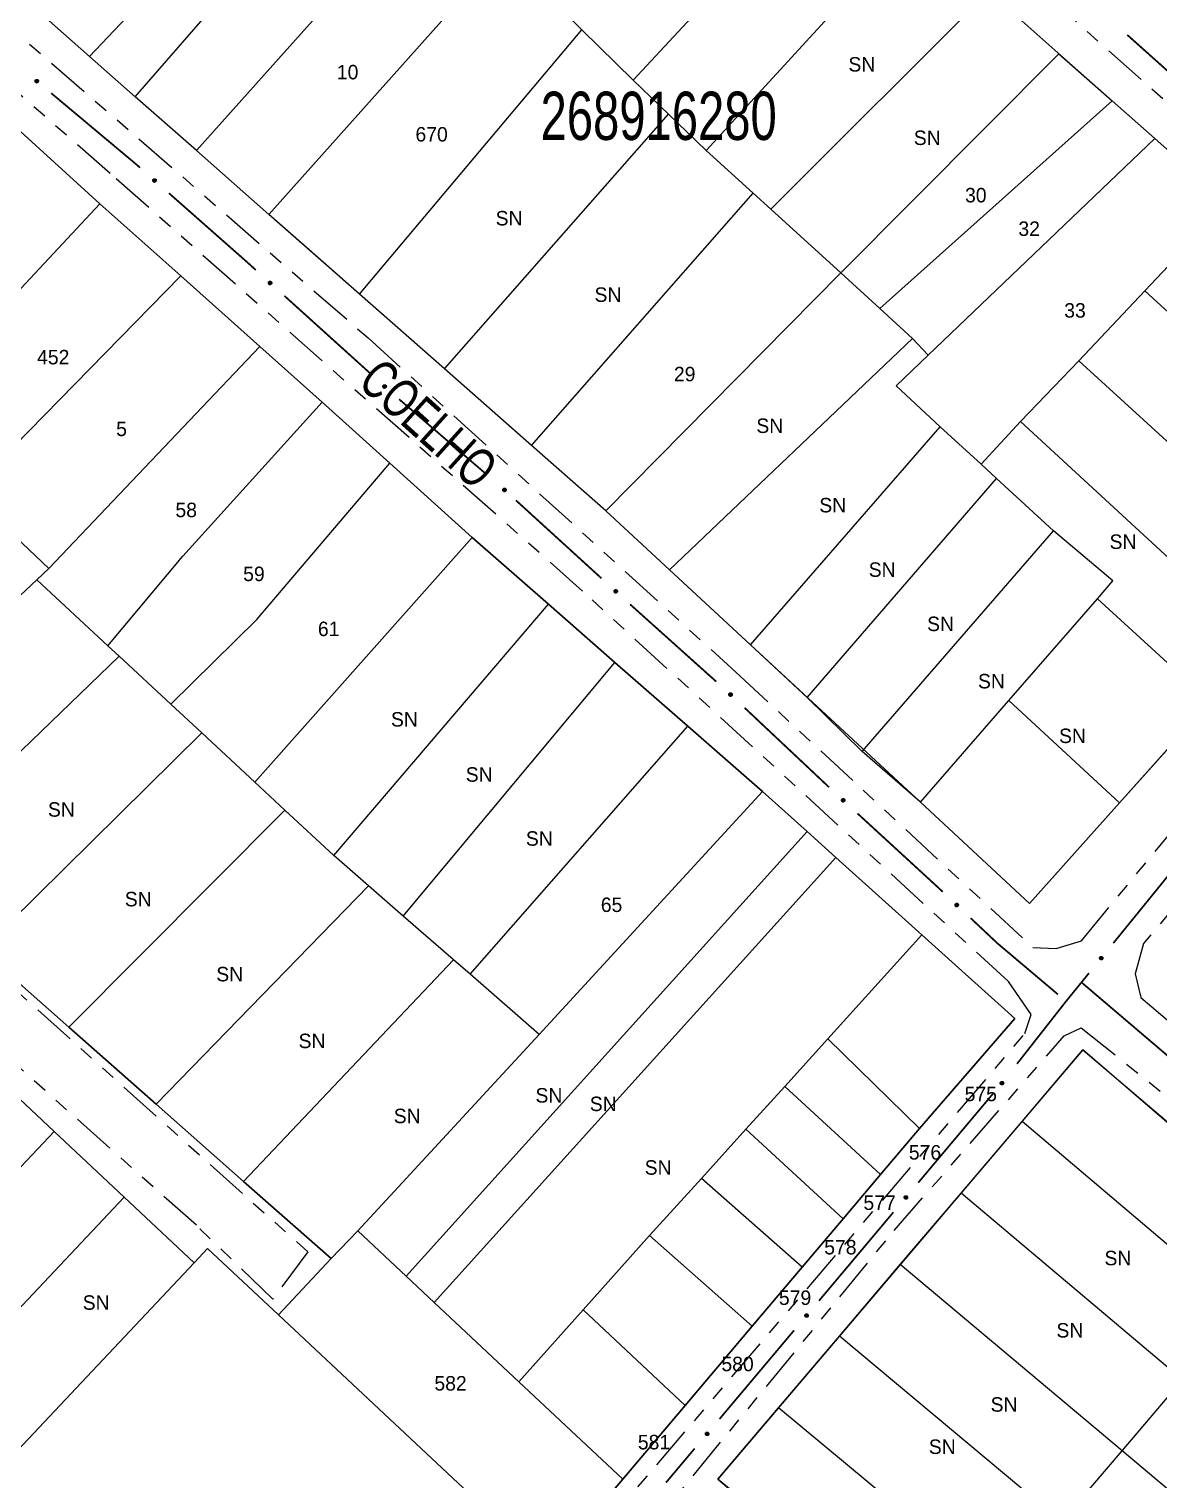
# Model space of a CAD drawing. Extents: x 209193 to 212081, y 4877574 to 4880493.
# Drawn here: x 210283.3 to 210400.4, y 4878393.2 to 4878543.6 of the extents above; entities that cross this region are included whole.
import ezdxf
from ezdxf.enums import TextEntityAlignment as Align

# ---------------------------------------------------------------- set-up
doc = ezdxf.new("R2010")
doc.units = 0
doc.header["$LTSCALE"] = 1.5
doc.header["$MEASUREMENT"] = 0
doc.linetypes.add('TRACO_25', pattern=[8, 3, -1, 1, -1, 1, -1])
for name, color, linetype in [('CD_MALHA_LOTES', 7, 'CONTINUOUS'), ('CD_TXT_QUADRA', 255, 'CONTINUOUS'), ('RU-QUADRA', 210, 'CONTINUOUS'), ('SV-EIXO-RUA-N-PAV', 6, 'CONTINUOUS'), ('SV-RUA-NAO-PAV', 7, 'CONTINUOUS'), ('SV-TXT-RUA-N-PAV', 7, 'CONTINUOUS'), ('Th_NmrPort', 1, 'CONTINUOUS')]:
    doc.layers.add(name, color=color, linetype=linetype)
doc.styles.add('ARIAL', font='ARIAL.SHX')

msp = doc.modelspace()

# ---------------------------------------------------------------- linework, layer by layer
at = {"layer": 'CD_MALHA_LOTES', "linetype": 'Continuous', "flags": 128}
for points in [[(210289.540264, 4878540.728047), (210315.515545, 4878568.133145)], [(210294.301455, 4878536.538922), (210318.902788, 4878564.8015)], [(210345.90212, 4878538.245339), (210367.261545, 4878561.268093)], [(210300.633826, 4878530.967395), (210325.269643, 4878558.539151)], [(210353.446172, 4878530.970516), (210374.9389, 4878554.421448)], [(210308.141341, 4878524.361922), (210332.390588, 4878551.535091)], [(210360.158381, 4878524.880475), (210382.72791, 4878547.47523)], [(210382.72791, 4878547.47523), (210389.888744, 4878541.089218)], [(210340.582464, 4878543.477678), (210338.736612, 4878545.293231)], [(210289.540264, 4878540.728047), (210285.06, 4878544.67)], [(210317.544661, 4878516.088426), (210340.582464, 4878543.477678)], [(210345.90212, 4878538.245339), (210340.582464, 4878543.477678)], [(210367.408989, 4878518.301942), (210390.000393, 4878540.990394)], [(210390.000393, 4878540.990394), (210395.498023, 4878536.124263)], [(210294.301455, 4878536.538922), (210289.540264, 4878540.728047)], [(210349.552893, 4878534.724853), (210345.90212, 4878538.245339)], [(210300.633826, 4878530.967395), (210294.301455, 4878536.538922)], [(210371.446231, 4878514.606714), (210395.498023, 4878536.124263)], [(210395.498023, 4878536.124263), (210399.919764, 4878532.211033)], [(210326.351907, 4878508.339385), (210349.552893, 4878534.724853)], [(210353.446172, 4878530.970516), (210349.552893, 4878534.724853)], [(210282.396036, 4878532.947512), (210290.63, 4878525.46)], [(210376.443428, 4878509.761295), (210399.919764, 4878532.211033)], [(210399.919764, 4878532.211033), (210407.484004, 4878525.516698)], [(210308.141341, 4878524.361922), (210300.633826, 4878530.967395)], [(210358.320433, 4878526.54806), (210353.446172, 4878530.970516)], [(210335.361145, 4878500.412623), (210358.320433, 4878526.54806)], [(210360.158381, 4878524.880475), (210358.320433, 4878526.54806)], [(210269.410776, 4878502.774344), (210290.63, 4878525.46)], [(210290.63, 4878525.46), (210299.012824, 4878517.979885)], [(210317.544661, 4878516.088426), (210308.141341, 4878524.361922)], [(210367.408989, 4878518.301942), (210360.158381, 4878524.880475)], [(210398.910368, 4878516.442419), (210407.484004, 4878525.516698)], [(210343.07, 4878493.63), (210367.408989, 4878518.301942)], [(210371.446231, 4878514.606714), (210367.408989, 4878518.301942)], [(210277.014189, 4878495.560138), (210299.012824, 4878517.979885)], [(210299.012824, 4878517.979885), (210307.19969, 4878510.674628)], [(210326.351907, 4878508.339385), (210317.544661, 4878516.088426)], [(210392.043446, 4878509.174514), (210398.910368, 4878516.442419)], [(210423.549518, 4878493.860086), (210398.910368, 4878516.442419)], [(210374.824294, 4878511.514823), (210371.446231, 4878514.606714)], [(210349.651717, 4878487.531262), (210374.824294, 4878511.514823)], [(210376.443428, 4878509.761295), (210374.824294, 4878511.514823)], [(210285.33, 4878487.67), (210307.19969, 4878510.674628)], [(210307.19969, 4878510.674628), (210313.66, 4878504.91)], [(210373.12771, 4878506.59057), (210376.443428, 4878509.761295)], [(210335.361145, 4878500.412623), (210326.351907, 4878508.339385)], [(210386.001807, 4878502.892384), (210392.043446, 4878509.174514)], [(210405.094413, 4878497.294778), (210392.043446, 4878509.174514)], [(210377.705726, 4878502.360111), (210373.12771, 4878506.59057)], [(210291.445756, 4878479.655802), (210299.24, 4878488.95), (210313.66, 4878504.91)], [(210313.66, 4878504.91), (210320.689864, 4878498.566858)], [(210358.047611, 4878479.751475), (210377.705726, 4878502.360111)], [(210381.937581, 4878498.478534), (210377.705726, 4878502.360111)], [(210381.937581, 4878498.478534), (210386.001807, 4878502.892384)], [(210411.07894, 4878479.801626), (210386.001807, 4878502.892384)], [(210343.07, 4878493.63), (210335.361145, 4878500.412623)], [(210297.969488, 4878473.618792), (210306.9, 4878482.39), (210320.689864, 4878498.566858)], [(210320.689864, 4878498.566858), (210329.22, 4878490.87)], [(210383.516588, 4878496.990402), (210381.937581, 4878498.478534)], [(210363.912802, 4878474.316684), (210383.516588, 4878496.990402)], [(210389.427401, 4878491.581988), (210383.516588, 4878496.990402)], [(210285.33, 4878487.67), (210277.014189, 4878495.560138)], [(210349.651717, 4878487.531262), (210343.07, 4878493.63)], [(210369.60797, 4878468.698405), (210389.427401, 4878491.581988)], [(210395.594403, 4878486.376616), (210389.427401, 4878491.581988)], [(210306.694978, 4878465.523685), (210329.22, 4878490.87)], [(210329.22, 4878490.87), (210337.113687, 4878483.965648)], [(210284.085118, 4878486.500069), (210285.33, 4878487.67)], [(210358.047611, 4878479.751475), (210349.651717, 4878487.531262)], [(210260.25, 4878464.1), (210284.085118, 4878486.500069)], [(210291.445756, 4878479.655802), (210284.085118, 4878486.500069)], [(210393.977888, 4878484.518791), (210395.594403, 4878486.376616)], [(210314.88, 4878457.93), (210337.113687, 4878483.965648)], [(210337.113687, 4878483.965648), (210343.99124, 4878477.950076)], [(210384.816861, 4878473.990215), (210393.977888, 4878484.518791)], [(210393.977888, 4878484.518791), (210405.658905, 4878473.872966)], [(210292.625255, 4878478.576925), (210291.445756, 4878479.655802)], [(210363.912802, 4878474.316684), (210358.047611, 4878479.751475)], [(210269.30475, 4878456.115015), (210292.625255, 4878478.576925)], [(210297.969488, 4878473.618792), (210292.625255, 4878478.576925)], [(210322.069195, 4878451.670256), (210343.99124, 4878477.950076)], [(210343.99124, 4878477.950076), (210351.559284, 4878471.330553)], [(210301.18998, 4878470.630968), (210297.969488, 4878473.618792)], [(210369.60797, 4878468.698405), (210363.912802, 4878474.316684)], [(210375.643184, 4878463.4471), (210384.816861, 4878473.990215)], [(210396.285469, 4878463.400274), (210384.816861, 4878473.990215)], [(210405.658905, 4878473.872966), (210396.285469, 4878463.400274)], [(210301.18998, 4878470.630968), (210278.359501, 4878448.130029)], [(210306.694978, 4878465.523685), (210301.18998, 4878470.630968)], [(210328.987129, 4878445.646703), (210351.559284, 4878471.330553)], [(210351.559284, 4878471.330553), (210359.3, 4878464.56)], [(210375.643184, 4878463.4471), (210369.60797, 4878468.698405)], [(210309.807674, 4878462.63587), (210306.694978, 4878465.523685)], [(210359.3, 4878464.56), (210336.152406, 4878439.407786)], [(210359.3, 4878464.56), (210363.930039, 4878460.426536)], [(210287.414251, 4878440.145044), (210309.807674, 4878462.63587)], [(210314.88, 4878457.93), (210309.807674, 4878462.63587)], [(210386.95, 4878452.97), (210375.643184, 4878463.4471)], [(210396.285469, 4878463.400274), (210386.95, 4878452.97)], [(210322.359094, 4878414.356822), (210363.930039, 4878460.426536)], [(210363.930039, 4878460.426536), (210366.899511, 4878457.746566)], [(210318.478375, 4878454.796839), (210314.88, 4878457.93)], [(210325.278203, 4878411.623075), (210366.899511, 4878457.746566)], [(210366.899511, 4878457.746566), (210375.807925, 4878449.706657)], [(210296.469001, 4878432.160058), (210318.478375, 4878454.796839)], [(210322.069195, 4878451.670256), (210318.478375, 4878454.796839)], [(210327.276512, 4878447.136165), (210322.069195, 4878451.670256)], [(210366.042652, 4878438.928807), (210375.807925, 4878449.706657)], [(210375.807925, 4878449.706657), (210385.44, 4878441.04)], [(210278.359501, 4878448.130029), (210287.414251, 4878440.145044)], [(210305.523751, 4878424.175073), (210327.276512, 4878447.136165)], [(210328.987129, 4878445.646703), (210327.276512, 4878447.136165)], [(210336.152406, 4878439.407786), (210328.987129, 4878445.646703)], [(210296.469001, 4878432.160058), (210287.414251, 4878440.145044)], [(210385.44, 4878441.04), (210375.54, 4878429.66)], [(210317.345509, 4878419.052044), (210336.152406, 4878439.407786)], [(210361.598245, 4878434.023551), (210366.042652, 4878438.928807)], [(210375.54, 4878429.66), (210366.042652, 4878438.928807)], [(210386.178068, 4878430.377859), (210392.485539, 4878437.791174)], [(210392.485539, 4878437.791174), (210415.334358, 4878418.350715)], [(210278.643134, 4878436.146748), (210285.894701, 4878429.350123)], [(210357.569754, 4878429.57734), (210361.598245, 4878434.023551)], [(210371.501177, 4878424.886344), (210361.598245, 4878434.023551)], [(210305.523751, 4878424.175073), (210296.469001, 4878432.160058)], [(210352.960686, 4878424.49035), (210357.569754, 4878429.57734)], [(210367.629216, 4878420.309911), (210357.569754, 4878429.57734)], [(210375.54, 4878429.66), (210371.501177, 4878424.886344)], [(210379.870597, 4878422.964544), (210386.178068, 4878430.377859)], [(210409.070394, 4878410.989971), (210386.178068, 4878430.377859)], [(210265.290055, 4878407.532931), (210285.894701, 4878429.350123)], [(210285.894701, 4878429.350123), (210293.146268, 4878422.553497)], [(210314.578502, 4878416.190088), (210305.523751, 4878424.175073)], [(210347.58966, 4878418.562394), (210352.960686, 4878424.49035)], [(210363.384848, 4878415.293313), (210352.960686, 4878424.49035)], [(210371.501177, 4878424.886344), (210367.629216, 4878420.309911)], [(210272.553407, 4878400.730575), (210293.146268, 4878422.553497)], [(210293.146268, 4878422.553497), (210300.397835, 4878415.756871)], [(210373.563126, 4878415.551228), (210379.870597, 4878422.964544)], [(210402.80643, 4878403.629228), (210379.870597, 4878422.964544)], [(210314.578502, 4878416.190088), (210317.345509, 4878419.052044)], [(210322.359094, 4878414.356822), (210317.345509, 4878419.052044)], [(210367.629216, 4878420.309911), (210363.384848, 4878415.293313)], [(210340.704848, 4878410.871728), (210347.58966, 4878418.562394)], [(210358.218722, 4878409.187251), (210347.58966, 4878418.562394)], [(210300.397835, 4878415.756871), (210301.783711, 4878417.226739)], [(210301.783711, 4878417.226739), (210309.139873, 4878410.33707)], [(210309.139873, 4878410.33707), (210314.578502, 4878416.190088)], [(210279.816759, 4878393.928219), (210300.397835, 4878415.756871)], [(210363.384848, 4878415.293313), (210358.218722, 4878409.187251)], [(210367.255656, 4878408.137913), (210373.563126, 4878415.551228)], [(210396.542466, 4878396.268484), (210373.563126, 4878415.551228)], [(210325.278203, 4878411.623075), (210322.359094, 4878414.356822)], [(210334.035532, 4878403.421835), (210325.278203, 4878411.623075)], [(210337.037373, 4878384.208696), (210309.139873, 4878410.33707)], [(210334.035532, 4878403.421835), (210340.704848, 4878410.871728)], [(210351.257363, 4878400.959328), (210340.704848, 4878410.871728)], [(210358.218722, 4878409.187251), (210351.257363, 4878400.959328)], [(210360.948185, 4878400.724598), (210367.255656, 4878408.137913)], [(210390.278502, 4878388.907741), (210367.255656, 4878408.137913)], [(210344.80652, 4878393.334804), (210334.035532, 4878403.421835)], [(210396.542466, 4878396.268484), (210402.80643, 4878403.629228)], [(210351.257363, 4878400.959328), (210344.80652, 4878393.334804)], [(210354.640714, 4878393.311282), (210360.948185, 4878400.724598)], [(210384.014538, 4878381.546997), (210360.948185, 4878400.724598)], [(210390.278502, 4878388.907741), (210396.542466, 4878396.268484)], [(210404.192455, 4878389.82795), (210396.542466, 4878396.268484)], [(210344.80652, 4878393.334804), (210337.037373, 4878384.208696)], [(210377.750574, 4878374.186254), (210354.640714, 4878393.311282)]]:
    msp.add_lwpolyline(points, dxfattribs=at)
at = {"layer": 'CD_MALHA_LOTES', "linetype": 'Continuous'}
msp.add_lwpolyline([(210389.888744, 4878541.089218), (210390.000393, 4878540.990394)], dxfattribs=at)
at = {"layer": 'RU-QUADRA', "linetype": 'Continuous'}
for points in [[(210382.72791, 4878547.47523), (210389.888744, 4878541.089218)], [(210289.540264, 4878540.728047), (210285.06, 4878544.67)], [(210389.888744, 4878541.089218), (210395.498023, 4878536.124263)], [(210294.301455, 4878536.538922), (210289.540264, 4878540.728047)], [(210300.633826, 4878530.967395), (210294.301455, 4878536.538922)], [(210395.498023, 4878536.124263), (210399.919764, 4878532.211033)], [(210399.919764, 4878532.211033), (210407.484004, 4878525.516698)], [(210308.141341, 4878524.361922), (210300.633826, 4878530.967395)], [(210317.544661, 4878516.088426), (210312.314573, 4878520.69011)], [(210326.351907, 4878508.339385), (210317.544661, 4878516.088426)], [(210335.361145, 4878500.412623), (210326.351907, 4878508.339385)], [(210343.07, 4878493.63), (210335.361145, 4878500.412623)], [(210349.651717, 4878487.531262), (210343.07, 4878493.63)], [(210358.047611, 4878479.751475), (210349.651717, 4878487.531262)], [(210359.831176, 4878478.098792), (210358.047611, 4878479.751475)], [(210375.643184, 4878463.4471), (210359.831176, 4878478.098792)], [(210402.078784, 4878469.872991), (210396.285469, 4878463.400274)], [(210386.95, 4878452.97), (210375.643184, 4878463.4471)], [(210396.285469, 4878463.400274), (210386.95, 4878452.97)], [(210354.640714, 4878393.311282), (210441.278558, 4878319.201545), (210448.987302, 4878312.213038), (210456.382871, 4878305.508445), (210463.632749, 4878298.935932), (210470.306012, 4878293.191311), (210477.644579, 4878286.873968), (210497.254957, 4878309.699741), (210516.352127, 4878331.928159), (210508.340631, 4878338.740655), (210500.51527, 4878345.394874), (210492.325625, 4878352.358858), (210485.998152, 4878357.739363), (210478.816552, 4878363.846165), (210470.529709, 4878370.8928), (210462.364295, 4878377.83618), (210454.360062, 4878384.633436), (210446.217933, 4878391.519442), (210392.485539, 4878437.791174), (210354.640714, 4878393.311282)]]:
    msp.add_lwpolyline(points, dxfattribs=at)
at = {"layer": 'RU-QUADRA', "linetype": 'Continuous', "flags": 128}
for points in [[(210337.037373, 4878384.208696), (210344.80652, 4878393.334804), (210351.257363, 4878400.959328), (210358.218722, 4878409.187251), (210363.384848, 4878415.293313), (210367.629216, 4878420.309911), (210371.501177, 4878424.886344), (210375.54, 4878429.66), (210385.44, 4878441.04), (210375.807925, 4878449.706657), (210366.899511, 4878457.746566), (210363.930039, 4878460.426536), (210359.3, 4878464.56), (210351.559284, 4878471.330553), (210343.99124, 4878477.950076), (210337.113687, 4878483.965648), (210329.22, 4878490.87), (210320.689864, 4878498.566858), (210313.66, 4878504.91), (210307.19969, 4878510.674628), (210299.012824, 4878517.979885), (210290.63, 4878525.46), (210282.396036, 4878532.947512)], [(210312.314573, 4878520.69011), (210308.141341, 4878524.361922)], [(210278.359501, 4878448.130029), (210287.414251, 4878440.145044), (210296.469001, 4878432.160058), (210305.523751, 4878424.175073), (210314.578502, 4878416.190088), (210309.139873, 4878410.33707), (210301.783711, 4878417.226739), (210300.397835, 4878415.756871), (210293.146268, 4878422.553497), (210285.894701, 4878429.350123), (210278.643134, 4878436.146748)]]:
    msp.add_lwpolyline(points, dxfattribs=at)
at = {"layer": 'SV-EIXO-RUA-N-PAV', "const_width": 0.18}
for points in [[(210397.073906, 4878542.955466), (210406.020077, 4878534.95759)], [(210285.598325, 4878536.907703), (210294.034028, 4878529.848036)], [(210294.034028, 4878529.848036), (210294.409703, 4878529.533642)], [(210294.409703, 4878529.533642), (210294.792251, 4878529.19617)], [(210297.791882, 4878526.55), (210305.290957, 4878519.934573)], [(210305.290957, 4878519.934573), (210305.893768, 4878519.402794)], [(210305.893768, 4878519.402794), (210306.781368, 4878518.600953)], [(210309.749548, 4878515.919553), (210318.654089, 4878507.875354)], [(210321.634946, 4878505.208332), (210330.73174, 4878497.382201)], [(210333.733547, 4878494.739103), (210342.601017, 4878486.654056)], [(210345.56104, 4878483.963685), (210354.494295, 4878475.951384)], [(210357.432646, 4878473.237717), (210366.174445, 4878465.016953)], [(210369.115331, 4878462.305706), (210377.218284, 4878454.866476)], [(210403.203336, 4878458.171233), (210395.635052, 4878448.858818)], [(210377.218284, 4878454.866476), (210377.394876, 4878454.70435)], [(210377.394876, 4878454.70435), (210377.948506, 4878454.183286)], [(210380.861306, 4878451.441827), (210383.045906, 4878449.385733)], [(210383.045906, 4878449.385733), (210383.612363, 4878448.852597)], [(210383.612363, 4878448.852597), (210389.895343, 4878443.549079)], [(210393.112291, 4878445.754679), (210391.22022, 4878443.426576)], [(210392.333081, 4878444.795899), (210401.470029, 4878437.016684)], [(210391.22022, 4878443.426576), (210390.740197, 4878442.835931)], [(210390.740197, 4878442.835931), (210385.654437, 4878436.354079)], [(210383.147007, 4878433.238214), (210375.427206, 4878424.051013)], [(210372.853939, 4878420.988612), (210368.350721, 4878415.629411)], [(210368.322663, 4878415.59602), (210365.131425, 4878411.803692)], [(210368.350721, 4878415.629411), (210368.322663, 4878415.59602)], [(210362.555968, 4878408.743132), (210354.829599, 4878399.561454)], [(210352.254143, 4878396.500894), (210349.678686, 4878393.440335)], [(210349.678686, 4878393.440335), (210349.293826, 4878392.982984)]]:
    msp.add_lwpolyline(points, dxfattribs=at)
at = {"layer": 'SV-EIXO-RUA-N-PAV'}
for points in [[(210284.05645, 4878538.341609), (210284.105101, 4878538.346625), (210284.147939, 4878538.340988), (210284.182315, 4878538.326002), (210284.209239, 4878538.304839), (210284.234346, 4878538.280085), (210284.254152, 4878538.249544), (210284.268626, 4878538.210778), (210284.274001, 4878538.16201), (210284.265341, 4878538.118506), (210284.252453, 4878538.084018), (210284.232002, 4878538.054672), (210284.207546, 4878538.030685), (210284.175142, 4878538.011161), (210284.135712, 4878537.996876), (210284.086543, 4878537.992659), (210284.044584, 4878537.998474), (210284.011714, 4878538.013841), (210283.982342, 4878538.034588), (210283.957014, 4878538.060167), (210283.937744, 4878538.090259), (210283.923433, 4878538.129984), (210283.919914, 4878538.178569), (210283.925235, 4878538.220485), (210283.940138, 4878538.253561), (210283.961214, 4878538.282018), (210283.985736, 4878538.307502), (210284.015607, 4878538.328689), (210284.05645, 4878538.341609)], [(210296.257142, 4878528.050686), (210296.305907, 4878528.054433), (210296.348584, 4878528.047682), (210296.382558, 4878528.031806), (210296.408922, 4878528.009949), (210296.433375, 4878527.98455), (210296.45238, 4878527.953504), (210296.465839, 4878527.914373), (210296.469942, 4878527.865482), (210296.460152, 4878527.822218), (210296.44637, 4878527.788077), (210296.425161, 4878527.759274), (210296.40009, 4878527.735933), (210296.367188, 4878527.717259), (210296.327399, 4878527.704006), (210296.278138, 4878527.701071), (210296.236344, 4878527.707976), (210296.203885, 4878527.724195), (210296.175064, 4878527.7457), (210296.15041, 4878527.771929), (210296.131931, 4878527.802513), (210296.118659, 4878527.842597), (210296.116406, 4878527.891257), (210296.122818, 4878527.93302), (210296.138576, 4878527.965698), (210296.160387, 4878527.993596), (210296.185564, 4878528.018432), (210296.215977, 4878528.038835), (210296.257142, 4878528.050686)], [(210308.232633, 4878517.438254), (210308.281438, 4878517.441425), (210308.324033, 4878517.434171), (210308.357817, 4878517.417895), (210308.383921, 4878517.395728), (210308.408073, 4878517.370043), (210308.426709, 4878517.338774), (210308.439706, 4878517.299487), (210308.443231, 4878517.250551), (210308.432931, 4878517.207406), (210308.418747, 4878517.17343), (210308.3972, 4878517.144879), (210308.371854, 4878517.121835), (210308.338734, 4878517.103551), (210308.298792, 4878517.090769), (210308.249499, 4878517.088415), (210308.207789, 4878517.095814), (210308.175525, 4878517.112415), (210308.146959, 4878517.134258), (210308.122617, 4878517.160777), (210308.1045, 4878517.191576), (210308.091703, 4878517.231815), (210308.090024, 4878517.280498), (210308.096928, 4878517.322182), (210308.113072, 4878517.354671), (210308.13521, 4878517.38231), (210308.160678, 4878517.406847), (210308.19133, 4878517.42689), (210308.232633, 4878517.438254)], [(210320.105355, 4878506.712655), (210320.15416, 4878506.715826), (210320.196755, 4878506.708572), (210320.230539, 4878506.692296), (210320.256643, 4878506.670129), (210320.280795, 4878506.644443), (210320.299431, 4878506.613175), (210320.312428, 4878506.573888), (210320.315953, 4878506.524952), (210320.305653, 4878506.481806), (210320.291469, 4878506.447831), (210320.269922, 4878506.41928), (210320.244576, 4878506.396236), (210320.211456, 4878506.377952), (210320.171514, 4878506.36517), (210320.122221, 4878506.362816), (210320.080511, 4878506.370215), (210320.048247, 4878506.386815), (210320.019681, 4878506.408659), (210319.995339, 4878506.435178), (210319.977222, 4878506.465977), (210319.964424, 4878506.506216), (210319.962746, 4878506.554899), (210319.96965, 4878506.596583), (210319.985794, 4878506.629072), (210320.007932, 4878506.656711), (210320.0334, 4878506.681248), (210320.064052, 4878506.701291), (210320.105355, 4878506.712655)], [(210332.523811, 4878495.991065), (210332.572631, 4878495.994012), (210332.615192, 4878495.986562), (210332.648901, 4878495.970131), (210332.674903, 4878495.947844), (210332.698936, 4878495.922047), (210332.717428, 4878495.890693), (210332.730244, 4878495.851347), (210332.733544, 4878495.802396), (210332.723047, 4878495.759298), (210332.708706, 4878495.725388), (210332.687028, 4878495.696937), (210332.661577, 4878495.674009), (210332.628373, 4878495.655878), (210332.588373, 4878495.643279), (210332.539069, 4878495.641152), (210332.497394, 4878495.648742), (210332.465206, 4878495.665491), (210332.436741, 4878495.687466), (210332.412521, 4878495.714096), (210332.394546, 4878495.744979), (210332.381934, 4878495.785275), (210332.380479, 4878495.833966), (210332.387575, 4878495.875618), (210332.403867, 4878495.908033), (210332.426133, 4878495.935569), (210332.451713, 4878495.959989), (210332.482457, 4878495.97989), (210332.523811, 4878495.991065)], [(210344.046923, 4878485.484699), (210344.095742, 4878485.487645), (210344.138303, 4878485.480195), (210344.172012, 4878485.463764), (210344.198014, 4878485.441478), (210344.222047, 4878485.415681), (210344.240539, 4878485.384327), (210344.253356, 4878485.344981), (210344.256655, 4878485.296029), (210344.246158, 4878485.252932), (210344.231817, 4878485.219022), (210344.210139, 4878485.19057), (210344.184688, 4878485.167643), (210344.151484, 4878485.149511), (210344.111484, 4878485.136913), (210344.062181, 4878485.134786), (210344.020505, 4878485.142376), (210343.988318, 4878485.159125), (210343.959853, 4878485.1811), (210343.935632, 4878485.20773), (210343.917657, 4878485.238612), (210343.905045, 4878485.278909), (210343.90359, 4878485.327599), (210343.910686, 4878485.369252), (210343.926979, 4878485.401666), (210343.949244, 4878485.429203), (210343.974824, 4878485.453623), (210344.005568, 4878485.473524), (210344.046923, 4878485.484699)], [(210355.946423, 4878474.786467), (210355.995283, 4878474.788661), (210356.037723, 4878474.780556), (210356.071175, 4878474.763607), (210356.096831, 4878474.740922), (210356.120463, 4878474.714758), (210356.13847, 4878474.683123), (210356.150678, 4878474.643584), (210356.153223, 4878474.594587), (210356.142063, 4878474.551657), (210356.127201, 4878474.517972), (210356.105087, 4878474.489858), (210356.079286, 4878474.467326), (210356.045806, 4878474.449708), (210356.005616, 4878474.437727), (210355.956286, 4878474.436361), (210355.914733, 4878474.444592), (210355.882807, 4878474.461835), (210355.854684, 4878474.484246), (210355.830877, 4878474.511246), (210355.81338, 4878474.542402), (210355.801391, 4878474.582889), (210355.800687, 4878474.631596), (210355.808424, 4878474.673134), (210355.825214, 4878474.705293), (210355.847901, 4878474.732484), (210355.873855, 4878474.756506), (210355.904902, 4878474.775931), (210355.946423, 4878474.786467)], [(210367.610674, 4878463.836553), (210367.659503, 4878463.839332), (210367.702038, 4878463.831735), (210367.73569, 4878463.815188), (210367.761615, 4878463.792812), (210367.78556, 4878463.766933), (210367.803944, 4878463.735515), (210367.816625, 4878463.696125), (210367.819756, 4878463.647163), (210367.80911, 4878463.604101), (210367.794653, 4878463.570241), (210367.772877, 4878463.541864), (210367.747347, 4878463.519025), (210367.714081, 4878463.501007), (210367.674037, 4878463.488547), (210367.624727, 4878463.48659), (210367.583078, 4878463.494323), (210367.550948, 4878463.511183), (210367.522559, 4878463.533255), (210367.498431, 4878463.559969), (210367.480562, 4878463.590913), (210367.468088, 4878463.631253), (210367.466802, 4878463.679948), (210367.474041, 4878463.721576), (210367.490445, 4878463.753934), (210367.512805, 4878463.781394), (210367.538469, 4878463.805725), (210367.569281, 4878463.825521), (210367.610674, 4878463.836553)], [(210379.375723, 4878452.991191), (210379.424583, 4878452.993365), (210379.46702, 4878452.985242), (210379.500465, 4878452.968279), (210379.526111, 4878452.945584), (210379.549733, 4878452.91941), (210379.567727, 4878452.887767), (210379.579919, 4878452.848224), (210379.582443, 4878452.799226), (210379.571265, 4878452.7563), (210379.55639, 4878452.722621), (210379.534264, 4878452.694516), (210379.508453, 4878452.671995), (210379.474966, 4878452.654391), (210379.434772, 4878452.642427), (210379.385441, 4878452.64108), (210379.343891, 4878452.649329), (210379.311972, 4878452.666585), (210379.283859, 4878452.689008), (210379.260063, 4878452.716018), (210379.242579, 4878452.747181), (210379.230606, 4878452.787673), (210379.229922, 4878452.83638), (210379.237676, 4878452.877915), (210379.25448, 4878452.910067), (210379.277178, 4878452.937248), (210379.303142, 4878452.96126), (210379.334197, 4878452.980672), (210379.375723, 4878452.991191)], [(210394.549716, 4878447.348823), (210394.555431, 4878447.30025), (210394.550411, 4878447.257335), (210394.535921, 4878447.222746), (210394.515147, 4878447.195521), (210394.490758, 4878447.170061), (210394.460505, 4878447.149817), (210394.42195, 4878447.134787), (210394.373265, 4878447.128712), (210394.329641, 4878447.136744), (210394.294971, 4878447.149135), (210394.265334, 4878447.169162), (210394.240998, 4878447.19327), (210394.221009, 4878447.22539), (210394.206159, 4878447.26461), (210394.201235, 4878447.313713), (210394.206445, 4878447.355752), (210394.221339, 4878447.38884), (210394.241661, 4878447.418507), (210394.266873, 4878447.444201), (210394.296684, 4878447.463901), (210394.3362, 4878447.478782), (210394.384729, 4878447.483), (210394.426717, 4878447.478282), (210394.460004, 4878447.463857), (210394.488762, 4878447.443192), (210394.514595, 4878447.41904), (210394.53621, 4878447.389476), (210394.549716, 4878447.348823)], [(210384.269848, 4878434.403373), (210384.274767, 4878434.354713), (210384.269044, 4878434.311886), (210384.25399, 4878434.27754), (210384.232773, 4878434.250658), (210384.207969, 4878434.225601), (210384.177389, 4878434.205855), (210384.138593, 4878434.191459), (210384.089815, 4878434.186182), (210384.046328, 4878434.194927), (210384.011866, 4878434.207885), (210383.982561, 4878434.228395), (210383.958623, 4878434.252898), (210383.939163, 4878434.285341), (210383.924957, 4878434.324799), (210383.920838, 4878434.373976), (210383.926737, 4878434.415924), (210383.94217, 4878434.448763), (210383.962976, 4878434.478093), (210383.988605, 4878434.503371), (210384.018735, 4878434.52258), (210384.058489, 4878434.536812), (210384.10708, 4878434.540235), (210384.148985, 4878434.534829), (210384.182032, 4878434.519861), (210384.210447, 4878434.498728), (210384.235881, 4878434.474156), (210384.25701, 4878434.444242), (210384.269848, 4878434.403373)], [(210374.317282, 4878422.558998), (210374.322201, 4878422.510337), (210374.316478, 4878422.46751), (210374.301424, 4878422.433164), (210374.280207, 4878422.406282), (210374.255404, 4878422.381225), (210374.224823, 4878422.36148), (210374.186028, 4878422.347083), (210374.137249, 4878422.341806), (210374.093762, 4878422.350552), (210374.0593, 4878422.363509), (210374.029995, 4878422.384019), (210374.006058, 4878422.408522), (210373.986598, 4878422.440966), (210373.972392, 4878422.480423), (210373.968273, 4878422.5296), (210373.974171, 4878422.571549), (210373.989605, 4878422.604387), (210374.01041, 4878422.633718), (210374.036039, 4878422.658995), (210374.066169, 4878422.678205), (210374.105923, 4878422.692436), (210374.154515, 4878422.695859), (210374.19642, 4878422.690454), (210374.229467, 4878422.675485), (210374.257882, 4878422.654352), (210374.283316, 4878422.62978), (210374.304444, 4878422.599866), (210374.317282, 4878422.558998)], [(210364.020434, 4878410.312471), (210364.025318, 4878410.263807), (210364.019565, 4878410.220984), (210364.004486, 4878410.186649), (210363.98325, 4878410.159782), (210363.958429, 4878410.134743), (210363.927834, 4878410.115019), (210363.889029, 4878410.10065), (210363.840246, 4878410.095408), (210363.796766, 4878410.104185), (210363.762313, 4878410.117167), (210363.733023, 4878410.137698), (210363.709102, 4878410.162218), (210363.689666, 4878410.194676), (210363.675488, 4878410.234144), (210363.671404, 4878410.283323), (210363.677332, 4878410.325267), (210363.692789, 4878410.358095), (210363.713616, 4878410.387411), (210363.739263, 4878410.41267), (210363.769407, 4878410.431858), (210363.809171, 4878410.446061), (210363.857765, 4878410.449449), (210363.899666, 4878410.444013), (210363.932702, 4878410.429022), (210363.961102, 4878410.407868), (210363.986519, 4878410.383278), (210364.007626, 4878410.353349), (210364.020434, 4878410.312471)], [(210353.718609, 4878398.070233), (210353.723493, 4878398.021569), (210353.717739, 4878397.978746), (210353.702661, 4878397.944411), (210353.681425, 4878397.917544), (210353.656603, 4878397.892505), (210353.626009, 4878397.872781), (210353.587203, 4878397.858412), (210353.538421, 4878397.85317), (210353.49494, 4878397.861947), (210353.460487, 4878397.874929), (210353.431197, 4878397.89546), (210353.407277, 4878397.91998), (210353.38784, 4878397.952438), (210353.373662, 4878397.991906), (210353.369578, 4878398.041086), (210353.375507, 4878398.083029), (210353.390964, 4878398.115857), (210353.41179, 4878398.145173), (210353.437437, 4878398.170432), (210353.467581, 4878398.18962), (210353.507345, 4878398.203823), (210353.555939, 4878398.207211), (210353.597841, 4878398.201775), (210353.630877, 4878398.186784), (210353.659277, 4878398.16563), (210353.684693, 4878398.14104), (210353.7058, 4878398.111111), (210353.718609, 4878398.070233)]]:
    msp.add_lwpolyline(points, close=True, dxfattribs=at)
for points in [[(210283.919914, 4878538.178569), (210284.175142, 4878538.011161)], [(210283.923433, 4878538.129984), (210284.135712, 4878537.996876)], [(210283.923596, 4878538.197366), (210284.187044, 4878538.023154)], [(210283.925235, 4878538.220485), (210284.207546, 4878538.030685)], [(210283.9256, 4878538.152985), (210284.152764, 4878538.00558)], [(210283.934854, 4878538.234206), (210284.217138, 4878538.044231)], [(210283.936339, 4878538.108412), (210284.10488, 4878537.99939)], [(210283.937744, 4878538.090259), (210284.086543, 4878537.992659)], [(210283.940138, 4878538.253561), (210284.232002, 4878538.054672)], [(210283.951115, 4878538.072915), (210284.060329, 4878537.999309)], [(210283.952391, 4878538.265792), (210284.239202, 4878538.068469)], [(210283.957014, 4878538.060167), (210284.044584, 4878537.998474)], [(210283.961214, 4878538.282018), (210284.252453, 4878538.084018)], [(210283.977083, 4878538.293169), (210284.256227, 4878538.105822)], [(210283.985736, 4878538.307502), (210284.265341, 4878538.118506)], [(210284.004208, 4878538.314951), (210284.266439, 4878538.143538)], [(210284.015607, 4878538.328689), (210284.274001, 4878538.16201)], [(210284.035519, 4878538.33323), (210284.267403, 4878538.187213)], [(210284.05645, 4878538.341609), (210284.268626, 4878538.210778)], [(210284.083061, 4878538.343264), (210284.255447, 4878538.234584)], [(210284.105101, 4878538.346625), (210284.254152, 4878538.249544)], [(210284.129535, 4878538.343517), (210284.236827, 4878538.26974)], [(210284.147939, 4878538.340988), (210284.234346, 4878538.280085)], [(210296.116406, 4878527.891257), (210296.367188, 4878527.717259)], [(210296.118659, 4878527.842597), (210296.327399, 4878527.704006)], [(210296.120577, 4878527.909952), (210296.379398, 4878527.728938)], [(210296.121424, 4878527.865534), (210296.344672, 4878527.712263)], [(210296.122818, 4878527.93302), (210296.40009, 4878527.735933)], [(210296.130999, 4878527.820696), (210296.296644, 4878527.707322)], [(210296.131931, 4878527.802513), (210296.278138, 4878527.701071)], [(210296.132791, 4878527.946486), (210296.410031, 4878527.749224)], [(210296.138576, 4878527.965698), (210296.425161, 4878527.759274)], [(210296.144845, 4878527.784826), (210296.252106, 4878527.708401)], [(210296.15041, 4878527.771929), (210296.236344, 4878527.707976)], [(210296.151145, 4878527.977605), (210296.432719, 4878527.77288)], [(210296.160387, 4878527.993596), (210296.44637, 4878527.788077)], [(210296.17654, 4878528.00433), (210296.45071, 4878527.809776)], [(210296.185564, 4878528.018432), (210296.460152, 4878527.822218)], [(210296.204224, 4878528.025398), (210296.461901, 4878527.847213)], [(210296.215977, 4878528.038835), (210296.469942, 4878527.865482)], [(210296.236001, 4878528.042856), (210296.464003, 4878527.890849)], [(210296.257142, 4878528.050686), (210296.465839, 4878527.914373)], [(210296.283788, 4878528.051648), (210296.453285, 4878527.938515)], [(210296.305907, 4878528.054433), (210296.45238, 4878527.953504)], [(210296.330252, 4878528.05069), (210296.435586, 4878527.974144)], [(210296.348584, 4878528.047682), (210296.433375, 4878527.98455)], [(210308.090024, 4878517.280498), (210308.338734, 4878517.103551)], [(210308.091703, 4878517.231815), (210308.298792, 4878517.090769)], [(210308.094415, 4878517.299142), (210308.351081, 4878517.115085)], [(210308.094738, 4878517.254717), (210308.316161, 4878517.098821)], [(210308.096928, 4878517.322182), (210308.371854, 4878517.121835)], [(210308.103783, 4878517.20977), (210308.268078, 4878517.094448)], [(210308.1045, 4878517.191576), (210308.249499, 4878517.088415)], [(210308.10706, 4878517.33553), (210308.381951, 4878517.135008)], [(210308.113072, 4878517.354671), (210308.3972, 4878517.144879)], [(210308.117205, 4878517.173739), (210308.223555, 4878517.096052)], [(210308.122617, 4878517.160777), (210308.207789, 4878517.095814)], [(210308.12578, 4878517.366429), (210308.404917, 4878517.158394)], [(210308.13521, 4878517.38231), (210308.418747, 4878517.17343)], [(210308.151489, 4878517.392853), (210308.423343, 4878517.195076)], [(210308.160678, 4878517.406847), (210308.432931, 4878517.207406)], [(210308.17942, 4878517.413593), (210308.434975, 4878517.232378)], [(210308.19133, 4878517.42689), (210308.443231, 4878517.250551)], [(210308.2114, 4878517.430674), (210308.437592, 4878517.275986)], [(210308.232633, 4878517.438254), (210308.439706, 4878517.299487)], [(210308.259288, 4878517.438901), (210308.427437, 4878517.323775)], [(210308.281438, 4878517.441425), (210308.426709, 4878517.338774)], [(210308.305737, 4878517.437395), (210308.410161, 4878517.35961)], [(210308.324033, 4878517.434171), (210308.408073, 4878517.370043)], [(210319.962746, 4878506.554899), (210320.211456, 4878506.377952)], [(210319.964424, 4878506.506216), (210320.171514, 4878506.36517)], [(210319.967137, 4878506.573543), (210320.223803, 4878506.389486)], [(210319.96746, 4878506.529118), (210320.188883, 4878506.373222)], [(210319.96965, 4878506.596583), (210320.244576, 4878506.396236)], [(210319.976504, 4878506.484171), (210320.1408, 4878506.368849)], [(210319.977222, 4878506.465977), (210320.122221, 4878506.362816)], [(210319.979782, 4878506.609931), (210320.254673, 4878506.409409)], [(210319.985794, 4878506.629072), (210320.269922, 4878506.41928)], [(210319.989927, 4878506.44814), (210320.096277, 4878506.370453)], [(210319.995339, 4878506.435178), (210320.080511, 4878506.370215)], [(210319.998501, 4878506.64083), (210320.277639, 4878506.432795)], [(210320.007932, 4878506.656711), (210320.291469, 4878506.447831)], [(210320.024211, 4878506.667254), (210320.296065, 4878506.469477)], [(210320.0334, 4878506.681248), (210320.305653, 4878506.481806)], [(210320.052141, 4878506.687994), (210320.307697, 4878506.506779)], [(210320.064052, 4878506.701291), (210320.315953, 4878506.524952)], [(210320.084122, 4878506.705075), (210320.310314, 4878506.550387)], [(210320.105355, 4878506.712655), (210320.312428, 4878506.573888)], [(210320.13201, 4878506.713302), (210320.300159, 4878506.598176)], [(210320.15416, 4878506.715826), (210320.299431, 4878506.613175)], [(210320.178459, 4878506.711796), (210320.282882, 4878506.634011)], [(210320.196755, 4878506.708572), (210320.280795, 4878506.644443)], [(210332.380479, 4878495.833966), (210332.628373, 4878495.655878)], [(210332.381934, 4878495.785275), (210332.588373, 4878495.643279)], [(210332.384956, 4878495.852589), (210332.640773, 4878495.667355)], [(210332.385074, 4878495.808164), (210332.605778, 4878495.651251)], [(210332.387575, 4878495.875618), (210332.661577, 4878495.674009)], [(210332.393912, 4878495.763175), (210332.557675, 4878495.647099)], [(210332.394546, 4878495.744979), (210332.539069, 4878495.641152)], [(210332.397767, 4878495.888919), (210332.671734, 4878495.687136)], [(210332.403867, 4878495.908033), (210332.687028, 4878495.696937)], [(210332.407169, 4878495.727083), (210332.513161, 4878495.648908)], [(210332.412521, 4878495.714096), (210332.497394, 4878495.648742)], [(210332.416629, 4878495.919732), (210332.694807, 4878495.710416)], [(210332.426133, 4878495.935569), (210332.708706, 4878495.725388)], [(210332.44246, 4878495.946037), (210332.713402, 4878495.747012)], [(210332.451713, 4878495.959989), (210332.723047, 4878495.759298)], [(210332.470485, 4878495.966648), (210332.725205, 4878495.784261)], [(210332.482457, 4878495.97989), (210332.733544, 4878495.802396)], [(210332.502544, 4878495.983582), (210332.728023, 4878495.827856)], [(210332.523811, 4878495.991065), (210332.730244, 4878495.851347)], [(210332.550469, 4878495.99159), (210332.718088, 4878495.875692)], [(210332.572631, 4878495.994012), (210332.717428, 4878495.890693)], [(210332.596911, 4878495.989869), (210332.700976, 4878495.911606)], [(210332.615192, 4878495.986562), (210332.698936, 4878495.922047)], [(210343.90359, 4878485.327599), (210344.151484, 4878485.149511)], [(210343.905045, 4878485.278909), (210344.111484, 4878485.136913)], [(210343.908067, 4878485.346223), (210344.163884, 4878485.160988)], [(210343.908186, 4878485.301798), (210344.12889, 4878485.144885)], [(210343.910686, 4878485.369252), (210344.184688, 4878485.167643)], [(210343.917023, 4878485.256809), (210344.080787, 4878485.140733)], [(210343.917657, 4878485.238612), (210344.062181, 4878485.134786)], [(210343.920879, 4878485.382552), (210344.194846, 4878485.180769)], [(210343.926979, 4878485.401666), (210344.210139, 4878485.19057)], [(210343.93028, 4878485.220717), (210344.036272, 4878485.142542)], [(210343.935632, 4878485.20773), (210344.020505, 4878485.142376)], [(210343.93974, 4878485.413365), (210344.217918, 4878485.20405)], [(210343.949244, 4878485.429203), (210344.231817, 4878485.219022)], [(210343.965571, 4878485.439671), (210344.236513, 4878485.240646)], [(210343.974824, 4878485.453623), (210344.246158, 4878485.252932)], [(210343.993597, 4878485.460282), (210344.248316, 4878485.277894)], [(210344.005568, 4878485.473524), (210344.256655, 4878485.296029)], [(210344.025655, 4878485.477216), (210344.251134, 4878485.32149)], [(210344.046923, 4878485.484699), (210344.253356, 4878485.344981)], [(210344.07358, 4878485.485223), (210344.241199, 4878485.369326)], [(210344.095742, 4878485.487645), (210344.240539, 4878485.384327)], [(210344.120022, 4878485.483503), (210344.224087, 4878485.40524)], [(210344.138303, 4878485.480195), (210344.222047, 4878485.415681)], [(210355.800687, 4878474.631596), (210356.045806, 4878474.449708)], [(210355.80545, 4878474.650148), (210356.058382, 4878474.460992)], [(210355.808424, 4878474.673134), (210356.079286, 4878474.467326)], [(210355.81882, 4878474.686276), (210356.089644, 4878474.480294)], [(210355.825214, 4878474.705293), (210356.105087, 4878474.489858)], [(210355.838154, 4878474.716794), (210356.113073, 4878474.503216)], [(210355.847901, 4878474.732484), (210356.127201, 4878474.517972)], [(210355.864387, 4878474.742698), (210356.13223, 4878474.539521)], [(210355.873855, 4878474.756506), (210356.142063, 4878474.551657)], [(210355.892727, 4878474.762875), (210356.144606, 4878474.576583)], [(210355.904902, 4878474.775931), (210356.153223, 4878474.594587)], [(210355.925043, 4878474.779313), (210356.148095, 4878474.62013)], [(210355.946423, 4878474.786467), (210356.150678, 4878474.643584)], [(210355.973086, 4878474.786581), (210356.138898, 4878474.668113)], [(210355.995283, 4878474.788661), (210356.13847, 4878474.683123)], [(210356.019496, 4878474.784145), (210356.122342, 4878474.704287)], [(210356.037723, 4878474.780556), (210356.120463, 4878474.714758)], [(210355.801391, 4878474.582889), (210356.005616, 4878474.437727)], [(210355.804884, 4878474.605726), (210356.023143, 4878474.44543)], [(210355.813027, 4878474.560606), (210355.974982, 4878474.44202)], [(210355.81338, 4878474.542402), (210355.956286, 4878474.436361)], [(210355.825726, 4878474.524314), (210355.9305, 4878474.444515)], [(210355.830877, 4878474.511246), (210355.914733, 4878474.444592)], [(210367.466802, 4878463.679948), (210367.714081, 4878463.501007)], [(210367.468088, 4878463.631253), (210367.674037, 4878463.488547)], [(210367.471308, 4878463.65413), (210367.69147, 4878463.496459)], [(210367.471342, 4878463.698556), (210367.72652, 4878463.512442)], [(210367.474041, 4878463.721576), (210367.747347, 4878463.519025)], [(210367.479991, 4878463.609111), (210367.643354, 4878463.492473)], [(210367.480562, 4878463.590913), (210367.624727, 4878463.48659)], [(210367.484279, 4878463.734841), (210367.75755, 4878463.532116)], [(210367.490445, 4878463.753934), (210367.772877, 4878463.541864)], [(210367.493123, 4878463.572974), (210367.598846, 4878463.494435)], [(210367.498431, 4878463.559969), (210367.583078, 4878463.494323)], [(210367.503246, 4878463.765589), (210367.780702, 4878463.555317)], [(210367.512805, 4878463.781394), (210367.794653, 4878463.570241)], [(210367.529168, 4878463.791805), (210367.799423, 4878463.591849)], [(210367.538469, 4878463.805725), (210367.80911, 4878463.604101)], [(210367.557264, 4878463.81232), (210367.811354, 4878463.629057)], [(210367.569281, 4878463.825521), (210367.819756, 4878463.647163)], [(210367.589381, 4878463.829143), (210367.814322, 4878463.672642)], [(210367.610674, 4878463.836553), (210367.816625, 4878463.696125)], [(210367.637333, 4878463.836986), (210367.804552, 4878463.720512)], [(210367.659503, 4878463.839332), (210367.803944, 4878463.735515)], [(210367.683769, 4878463.835106), (210367.787564, 4878463.756484)], [(210367.702038, 4878463.831735), (210367.78556, 4878463.766933)], [(210379.229922, 4878452.83638), (210379.474966, 4878452.654391)], [(210379.230606, 4878452.787673), (210379.434772, 4878452.642427)], [(210379.234109, 4878452.810508), (210379.452301, 4878452.650122)], [(210379.234693, 4878452.85493), (210379.487547, 4878452.66567)], [(210379.237676, 4878452.877915), (210379.508453, 4878452.671995)], [(210379.242233, 4878452.765385), (210379.404139, 4878452.646732)], [(210379.242579, 4878452.747181), (210379.385441, 4878452.64108)], [(210379.248078, 4878452.891052), (210379.518817, 4878452.684958)], [(210379.25448, 4878452.910067), (210379.534264, 4878452.694516)], [(210379.254917, 4878452.729088), (210379.359659, 4878452.649246)], [(210379.260063, 4878452.716018), (210379.343891, 4878452.649329)], [(210379.267425, 4878452.921563), (210379.542256, 4878452.707871)], [(210379.277178, 4878452.937248), (210379.55639, 4878452.722621)], [(210379.293669, 4878452.947456), (210379.561427, 4878452.744168)], [(210379.303142, 4878452.96126), (210379.571265, 4878452.7563)], [(210379.322017, 4878452.967621), (210379.573818, 4878452.781225)], [(210379.334197, 4878452.980672), (210379.582443, 4878452.799226)], [(210379.35434, 4878452.984046), (210379.577325, 4878452.82477)], [(210379.375723, 4878452.991191), (210379.579919, 4878452.848224)], [(210379.402385, 4878452.991293), (210379.568149, 4878452.872757)], [(210379.424583, 4878452.993365), (210379.567727, 4878452.887767)], [(210379.448794, 4878452.988839), (210379.551607, 4878452.908938)], [(210379.46702, 4878452.985242), (210379.549733, 4878452.91941)], [(210394.296684, 4878447.463901), (210394.201235, 4878447.313713)], [(210394.3362, 4878447.478782), (210394.206159, 4878447.26461)], [(210394.266873, 4878447.444201), (210394.206445, 4878447.355752)], [(210394.279535, 4878447.450282), (210394.207507, 4878447.34002)], [(210394.314815, 4878447.465567), (210394.208229, 4878447.295475)], [(210394.35923, 4878447.476946), (210394.215107, 4878447.247686)], [(210394.384729, 4878447.483), (210394.221009, 4878447.22539)], [(210394.403577, 4878447.479588), (210394.233172, 4878447.213662)], [(210394.426717, 4878447.478282), (210394.240998, 4878447.19327)], [(210394.440575, 4878447.468861), (210394.25468, 4878447.183874)], [(210394.460004, 4878447.463857), (210394.265334, 4878447.169162)], [(210394.47241, 4878447.45178), (210394.279234, 4878447.162161)], [(210394.488762, 4878447.443192), (210394.294971, 4878447.149135)], [(210394.50014, 4878447.427485), (210394.316827, 4878447.145675)], [(210394.514595, 4878447.41904), (210394.329641, 4878447.136744)], [(210394.52231, 4878447.400676), (210394.354686, 4878447.136007)], [(210394.53621, 4878447.389476), (210394.373265, 4878447.128712)], [(210394.541037, 4878447.369631), (210394.39837, 4878447.135671)], [(210394.549716, 4878447.348823), (210394.42195, 4878447.134787)], [(210394.551754, 4878447.322238), (210394.445565, 4878447.148307)], [(210394.555431, 4878447.30025), (210394.460505, 4878447.149817)], [(210394.552675, 4878447.275773), (210394.480449, 4878447.167431)], [(210394.550411, 4878447.257335), (210394.490758, 4878447.170061)], [(210384.018735, 4878434.52258), (210383.920838, 4878434.373976)], [(210384.058489, 4878434.536812), (210383.924957, 4878434.324799)], [(210383.988605, 4878434.503371), (210383.926737, 4878434.415924)], [(210384.036891, 4878434.52395), (210383.927533, 4878434.355626)], [(210384.001364, 4878434.509244), (210383.92754, 4878434.400177)], [(210384.081485, 4878434.534599), (210383.933627, 4878434.30773)], [(210384.10708, 4878434.540235), (210383.939163, 4878434.285341)], [(210384.12587, 4878434.536515), (210383.951133, 4878434.273415)], [(210384.148985, 4878434.534829), (210383.958623, 4878434.252898)], [(210384.162687, 4878434.525183), (210383.97215, 4878434.243279)], [(210384.182032, 4878434.519861), (210383.982561, 4878434.228395)], [(210384.194238, 4878434.507583), (210383.996344, 4878434.221167)], [(210384.210447, 4878434.498728), (210384.011866, 4878434.207885)], [(210384.221567, 4878434.482837), (210384.033662, 4878434.204068)], [(210384.235881, 4878434.474156), (210384.046328, 4878434.194927)], [(210384.243294, 4878434.455668), (210384.071358, 4878434.19378)], [(210384.25701, 4878434.444242), (210384.089815, 4878434.186182)], [(210384.261511, 4878434.424321), (210384.115031, 4878434.192728)], [(210384.269848, 4878434.403373), (210384.138593, 4878434.191459)], [(210384.27145, 4878434.376759), (210384.162426, 4878434.20459)], [(210384.274767, 4878434.354713), (210384.177389, 4878434.205855)], [(210384.27161, 4878434.330285), (210384.197619, 4878434.22314)], [(210384.269044, 4878434.311886), (210384.207969, 4878434.225601)], [(210374.066169, 4878422.678205), (210373.968273, 4878422.5296)], [(210374.105923, 4878422.692436), (210373.972392, 4878422.480423)], [(210374.036039, 4878422.658995), (210373.974171, 4878422.571549)], [(210374.084325, 4878422.679574), (210373.974968, 4878422.51125)], [(210374.048799, 4878422.664869), (210373.974975, 4878422.555801)], [(210374.12892, 4878422.690224), (210373.981061, 4878422.463354)], [(210374.154515, 4878422.695859), (210373.986598, 4878422.440966)], [(210374.173304, 4878422.692139), (210373.998567, 4878422.42904)], [(210374.19642, 4878422.690454), (210374.006058, 4878422.408522)], [(210374.210122, 4878422.680807), (210374.019584, 4878422.398904)], [(210374.229467, 4878422.675485), (210374.029995, 4878422.384019)], [(210374.241673, 4878422.663207), (210374.043778, 4878422.376791)], [(210374.257882, 4878422.654352), (210374.0593, 4878422.363509)], [(210374.269001, 4878422.638461), (210374.081097, 4878422.359692)], [(210374.283316, 4878422.62978), (210374.093762, 4878422.350552)], [(210374.290729, 4878422.611293), (210374.118792, 4878422.349405)], [(210374.304444, 4878422.599866), (210374.137249, 4878422.341806)], [(210374.308945, 4878422.579945), (210374.162466, 4878422.348353)], [(210374.317282, 4878422.558998), (210374.186028, 4878422.347083)], [(210374.318884, 4878422.532383), (210374.209861, 4878422.360214)], [(210374.322201, 4878422.510337), (210374.224823, 4878422.36148)], [(210374.319044, 4878422.485909), (210374.245053, 4878422.378765)], [(210374.316478, 4878422.46751), (210374.255404, 4878422.381225)], [(210363.769407, 4878410.431858), (210363.671404, 4878410.283323)], [(210363.809171, 4878410.446061), (210363.675488, 4878410.234144)], [(210363.739263, 4878410.41267), (210363.677332, 4878410.325267)], [(210363.787564, 4878410.433214), (210363.678086, 4878410.264968)], [(210363.752027, 4878410.418534), (210363.678125, 4878410.309519)], [(210363.832166, 4878410.443832), (210363.684145, 4878410.217068)], [(210363.857765, 4878410.449449), (210363.689666, 4878410.194676)], [(210363.876552, 4878410.445715), (210363.701626, 4878410.182741)], [(210363.899666, 4878410.444013), (210363.709102, 4878410.162218)], [(210363.913361, 4878410.434357), (210363.722622, 4878410.15259)], [(210363.932702, 4878410.429022), (210363.733023, 4878410.137698)], [(210363.944899, 4878410.416735), (210363.7468, 4878410.13046)], [(210363.961102, 4878410.407868), (210363.762313, 4878410.117167)], [(210363.97221, 4878410.391969), (210363.784106, 4878410.113334)], [(210363.986519, 4878410.383278), (210363.796766, 4878410.104185)], [(210363.993919, 4878410.364785), (210363.821795, 4878410.10302)], [(210364.007626, 4878410.353349), (210363.840246, 4878410.095408)], [(210364.012113, 4878410.333424), (210363.865467, 4878410.101937)], [(210364.020434, 4878410.312471), (210363.889029, 4878410.10065)], [(210364.022018, 4878410.285855), (210363.912871, 4878410.113765)], [(210364.025318, 4878410.263807), (210363.927834, 4878410.115019)], [(210364.022144, 4878410.239382), (210363.948077, 4878410.13229)], [(210364.019565, 4878410.220984), (210363.958429, 4878410.134743)], [(210353.467581, 4878398.18962), (210353.369578, 4878398.041086)], [(210353.507345, 4878398.203823), (210353.373662, 4878397.991906)], [(210353.437437, 4878398.170432), (210353.375507, 4878398.083029)], [(210353.485738, 4878398.190976), (210353.37626, 4878398.02273)], [(210353.450201, 4878398.176296), (210353.376299, 4878398.067281)], [(210353.53034, 4878398.201594), (210353.38232, 4878397.97483)], [(210353.555939, 4878398.207211), (210353.38784, 4878397.952438)], [(210353.574726, 4878398.203477), (210353.399801, 4878397.940503)], [(210353.597841, 4878398.201775), (210353.407277, 4878397.91998)], [(210353.611536, 4878398.192119), (210353.420796, 4878397.910352)], [(210353.630877, 4878398.186784), (210353.431197, 4878397.89546)], [(210353.643074, 4878398.174497), (210353.444975, 4878397.888222)], [(210353.659277, 4878398.16563), (210353.460487, 4878397.874929)], [(210353.670385, 4878398.149731), (210353.482281, 4878397.871096)], [(210353.684693, 4878398.14104), (210353.49494, 4878397.861947)], [(210353.692093, 4878398.122547), (210353.519969, 4878397.860782)], [(210353.7058, 4878398.111111), (210353.538421, 4878397.85317)], [(210353.710287, 4878398.091186), (210353.563642, 4878397.859699)], [(210353.718609, 4878398.070233), (210353.587203, 4878397.858412)], [(210353.720192, 4878398.043617), (210353.611045, 4878397.871527)], [(210353.723493, 4878398.021569), (210353.626009, 4878397.872781)], [(210353.720318, 4878397.997144), (210353.646251, 4878397.890052)], [(210353.717739, 4878397.978746), (210353.656603, 4878397.892505)]]:
    msp.add_lwpolyline(points, dxfattribs=at)
at = {"layer": 'SV-RUA-NAO-PAV', "linetype": 'TRACO_25'}
for points in [[(210434.286301, 4878506.313768, 10.561881), (210390.4, 4878545.57, 10.561881), (210340.12, 4878589.94, 11.047801), (210320.10837, 4878607.225135, 11.047801), (210301.54, 4878623.63, 11.333015), (210299.96, 4878623.67, 11.333015), (210297.43, 4878622.19, 11.385833), (210266.68, 4878585.98, 10.67808), (210255.82, 4878572.69, 10.487937), (210255.69, 4878568.53, 10.4985), (210258.43, 4878563.63, 10.540754), (210318.43, 4878511.56, 9.674549), (210356.53, 4878476.93, 8.396368), (210387.31, 4878448.4, 7.709742), (210389.71, 4878448.32, 7.709742), (210392.32, 4878449.09, 7.709742), (210415.72, 4878477.44, 9.716803), (210434.286048, 4878498.259166, 10.836532)], [(210340.54, 4878385.68, 5.618173), (210386.465192, 4878439.484662, 7.804813), (210387.12, 4878441.45, 7.804813), (210384.76, 4878444.87, 7.730868), (210340.65, 4878485.34, 8.776653), (210291.69, 4878528.6, 9.663985), (210253.253016, 4878562.227523, 10.213286), (210251.97, 4878563.35, 10.213286), (210249.736993, 4878563.435554, 8.813163), (210246.853673, 4878560.6964, 8.813163), (210236.689968, 4878548.658537, 8.813163), (210207.856764, 4878516.509514, 8.813163), (210206.415104, 4878512.905364, 8.813163), (210209.514673, 4878508.940798, 8.813163), (210266.316086, 4878457.97811, 8.813163), (210312.16088, 4878416.890794, 8.813163), (210308.55673, 4878411.989149, 8.813163), (210300.627599, 4878419.629948, 8.813163), (210258.242788, 4878457.401446, 8.813163), (210243.754103, 4878469.439308, 8.813163), (210202.955119, 4878507.354972, 8.813163), (210201.225127, 4878507.78747, 8.813163), (210161.363222, 4878463.023921, 8.813163)], [(210434.285822, 4878491.040596, 7.973828), (210398.773922, 4878448.816474, 7.973828), (210397.906753, 4878445.687126, 7.973828), (210398.472298, 4878443.236431, 7.973828), (210435.251568, 4878411.848689, 7.973828), (210479.816506, 4878372.260547, 7.973828), (210517.670311, 4878339.911378, 7.973828), (210549.265419, 4878317.5158, 7.973828), (210636.660957, 4878256.512357, 7.973828), (210644.12615, 4878251.76178, 7.973828)], [(210296.456306, 4878330.061223, 5.114559), (210303.223572, 4878337.665138, 5.51791), (210318.66, 4878355.01, 4.614642), (210342.78, 4878382.3, 5.544228), (210344.48598, 4878384.381816, 5.544228), (210372.92, 4878419.08, 6.315362), (210390.554495, 4878439.271085, 6.315362), (210392.307858, 4878440.088231, 7.973828), (210414.854248, 4878422.028498, 7.973828), (210451.953994, 4878389.340002, 7.973828), (210486.112905, 4878359.403826, 7.973828), (210506.774146, 4878341.532607, 7.973828), (210517.78342, 4878332.031453, 7.973828), (210535.730044, 4878320.117307, 7.973828), (210605.028146, 4878272.234506, 7.973828), (210641.750861, 4878246.068628, 7.973828)]]:
    msp.add_polyline3d(points, dxfattribs=at)

# ---------------------------------------------------------------- texts
at = {"layer": 'CD_TXT_QUADRA', "style": 'ARIAL', "width": 0.7}
msp.add_text('268916280', height=5, dxfattribs=at).set_placement((210336.291278, 4878532.066609))
at = {"layer": 'SV-TXT-RUA-N-PAV', "style": 'ARIAL', "width": 0.7}
msp.add_text('COELHO', height=4, rotation=318, dxfattribs=at).set_placement((210317.218198, 4878506.7311))
at = {"layer": 'Th_NmrPort', "color": 1}
for s, p in [('10', (210315.18632, 4878539.094549)), ('SN', (210368.187683, 4878539.901987)), ('670', (210323.330242, 4878532.653682)), ('SN', (210374.962578, 4878532.294484)), ('30', (210380.270842, 4878526.350237)), ('SN', (210331.635652, 4878523.960169)), ('32', (210385.79734, 4878522.874821)), ('SN', (210341.881578, 4878516.042862)), ('33', (210390.547715, 4878514.410223)), ('452', (210284.127205, 4878509.570483)), ('29', (210350.109367, 4878507.815073)), ('SN', (210358.647639, 4878502.459248)), ('5', (210292.321696, 4878502.135258)), ('58', (210298.461067, 4878493.738766)), ('SN', (210365.167774, 4878494.231459)), ('SN', (210395.243036, 4878490.447534)), ('SN', (210370.290737, 4878487.556083)), ('59', (210305.477054, 4878487.113846)), ('61', (210313.222641, 4878481.414883)), ('SN', (210376.34125, 4878481.934307)), ('SN', (210381.613449, 4878475.999252)), ('SN', (210320.789557, 4878472.045522)), ('SN', (210390.010261, 4878470.336915)), ('SN', (210328.538799, 4878466.334205)), ('SN', (210285.252053, 4878462.709516)), ('SN', (210334.768454, 4878459.698268)), ('SN', (210293.213536, 4878453.421119)), ('65', (210342.532951, 4878452.836619)), ('SN', (210302.691491, 4878445.649196)), ('SN', (210311.221652, 4878438.730288)), ('SN', (210335.766044, 4878433.091712)), ('SN', (210341.391516, 4878432.209636)), ('575', (210380.229045, 4878433.234928)), ('SN', (210321.078726, 4878430.958364)), ('576', (210374.450814, 4878427.185843)), ('SN', (210347.079462, 4878425.618842)), ('577', (210369.743728, 4878421.966859)), ('578', (210365.680909, 4878417.362331)), ('SN', (210394.716604, 4878416.234738)), ('SN', (210288.853676, 4878411.623334)), ('579', (210360.986096, 4878412.125809)), ('SN', (210389.741843, 4878408.750373)), ('580', (210355.027296, 4878405.26416)), ('582', (210325.290709, 4878403.260355)), ('SN', (210382.920991, 4878401.06895)), ('581', (210346.372223, 4878397.166128)), ('SN', (210376.517659, 4878396.687723))]:
    msp.add_text(s, height=1.5, dxfattribs=at).set_placement(p, align=Align.MIDDLE_LEFT)

doc.saveas('drawing.dxf')
